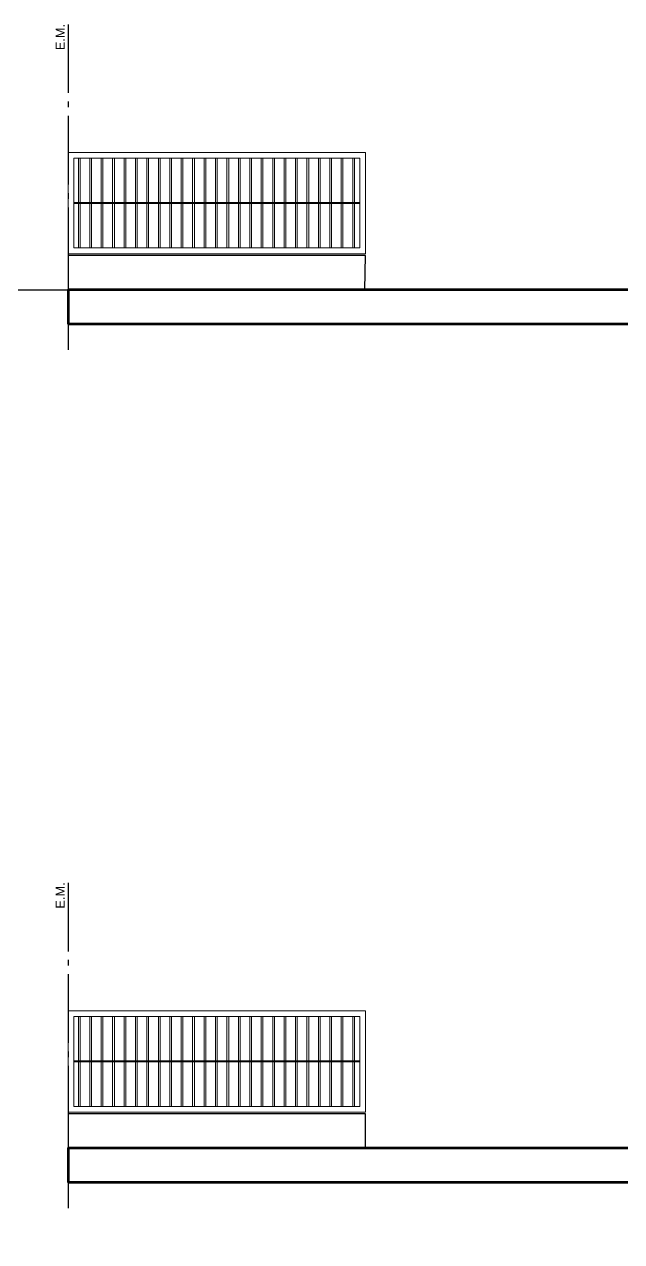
# Model space of a CAD drawing. Header units: millimetres. Extents: x 424 to 530, y 463 to 518.
# Drawn here: x 455.76 to 466.21, y 493 to 514.29 of the extents above; entities that cross this region are included whole.
import ezdxf

# ---------------------------------------------------------------- set-up
doc = ezdxf.new("R2010")
doc.units = ezdxf.units.MM
doc.linetypes.add('ACAD_ISO04W100', pattern=[30, 24, -3, 0, -3])
doc.layers.add('Texto GRAL', color=7, linetype='Continuous')
doc.styles.add('LaProve_Plantas Arquitectura$0$Standard', font='arial.ttf')

msp = doc.modelspace()

# ---------------------------------------------------------------- linework, layer by layer
at = {"linetype": 'ACAD_ISO04W100', "ltscale": 0.05}
for p, q in [((456.531, 514.286), (456.531, 508.593)), ((456.531, 499.276), (456.531, 493.584)), ((456.531, 499.276), (456.531, 493.584))]:
    msp.add_line(p, q, dxfattribs=at)
msp.add_line((449.328, 509.646), (515.203, 509.646))
at = {"lineweight": 15}
for points in [[(461.731, 512.046), (456.531, 512.046), (456.531, 510.276), (461.731, 510.276)], [(461.631, 511.946), (456.631, 511.946), (456.631, 510.376), (461.631, 510.376)], [(461.731, 497.036), (456.531, 497.036), (456.531, 495.266), (461.731, 495.266)], [(461.631, 496.936), (456.631, 496.936), (456.631, 495.366), (461.631, 495.366)]]:
    msp.add_lwpolyline(points, close=True, dxfattribs=at)
at = {"lineweight": 9}
for points in [[(456.709, 510.376), (456.709, 511.946)], [(456.739, 511.946), (456.739, 510.376)], [(456.909, 510.376), (456.909, 511.946)], [(456.939, 511.946), (456.939, 510.376)], [(457.109, 510.376), (457.109, 511.946)], [(457.139, 511.946), (457.139, 510.376)], [(457.309, 510.376), (457.309, 511.946)], [(457.339, 511.946), (457.339, 510.376)], [(457.509, 510.376), (457.509, 511.946)], [(457.539, 511.946), (457.539, 510.376)], [(457.709, 510.376), (457.709, 511.946)], [(457.739, 511.946), (457.739, 510.376)], [(457.909, 510.376), (457.909, 511.946)], [(457.939, 511.946), (457.939, 510.376)], [(458.109, 510.376), (458.109, 511.946)], [(458.139, 511.946), (458.139, 510.376)], [(458.309, 510.376), (458.309, 511.946)], [(458.339, 511.946), (458.339, 510.376)], [(458.509, 510.376), (458.509, 511.946)], [(458.539, 511.946), (458.539, 510.376)], [(458.709, 510.376), (458.709, 511.946)], [(458.739, 511.946), (458.739, 510.376)], [(458.909, 510.376), (458.909, 511.946)], [(458.939, 511.946), (458.939, 510.376)], [(459.109, 510.376), (459.109, 511.946)], [(459.139, 511.946), (459.139, 510.376)], [(459.309, 510.376), (459.309, 511.946)], [(459.339, 511.946), (459.339, 510.376)], [(459.509, 510.376), (459.509, 511.946)], [(459.539, 511.946), (459.539, 510.376)], [(459.709, 510.376), (459.709, 511.946)], [(459.739, 511.946), (459.739, 510.376)], [(459.909, 510.376), (459.909, 511.946)], [(459.939, 511.946), (459.939, 510.376)], [(460.109, 510.376), (460.109, 511.946)], [(460.139, 511.946), (460.139, 510.376)], [(460.309, 510.376), (460.309, 511.946)], [(460.339, 511.946), (460.339, 510.376)], [(460.509, 510.376), (460.509, 511.946)], [(460.539, 511.946), (460.539, 510.376)], [(460.709, 510.376), (460.709, 511.946)], [(460.739, 511.946), (460.739, 510.376)], [(460.909, 510.376), (460.909, 511.946)], [(460.939, 511.946), (460.939, 510.376)], [(461.109, 510.376), (461.109, 511.946)], [(461.139, 511.946), (461.139, 510.376)], [(461.309, 510.376), (461.309, 511.946)], [(461.339, 511.946), (461.339, 510.376)], [(461.509, 510.376), (461.509, 511.946)], [(461.539, 511.946), (461.539, 510.376)], [(456.709, 495.366), (456.709, 496.936)], [(456.739, 496.936), (456.739, 495.366)], [(456.909, 495.366), (456.909, 496.936)], [(456.939, 496.936), (456.939, 495.366)], [(457.109, 495.366), (457.109, 496.936)], [(457.139, 496.936), (457.139, 495.366)], [(457.309, 495.366), (457.309, 496.936)], [(457.339, 496.936), (457.339, 495.366)], [(457.509, 495.366), (457.509, 496.936)], [(457.539, 496.936), (457.539, 495.366)], [(457.709, 495.366), (457.709, 496.936)], [(457.739, 496.936), (457.739, 495.366)], [(457.909, 495.366), (457.909, 496.936)], [(457.939, 496.936), (457.939, 495.366)], [(458.109, 495.366), (458.109, 496.936)], [(458.139, 496.936), (458.139, 495.366)], [(458.309, 495.366), (458.309, 496.936)], [(458.339, 496.936), (458.339, 495.366)], [(458.509, 495.366), (458.509, 496.936)], [(458.539, 496.936), (458.539, 495.366)], [(458.709, 495.366), (458.709, 496.936)], [(458.739, 496.936), (458.739, 495.366)], [(458.909, 495.366), (458.909, 496.936)], [(458.939, 496.936), (458.939, 495.366)], [(459.109, 495.366), (459.109, 496.936)], [(459.139, 496.936), (459.139, 495.366)], [(459.309, 495.366), (459.309, 496.936)], [(459.339, 496.936), (459.339, 495.366)], [(459.509, 495.366), (459.509, 496.936)], [(459.539, 496.936), (459.539, 495.366)], [(459.709, 495.366), (459.709, 496.936)], [(459.739, 496.936), (459.739, 495.366)], [(459.909, 495.366), (459.909, 496.936)], [(459.939, 496.936), (459.939, 495.366)], [(460.109, 495.366), (460.109, 496.936)], [(460.139, 496.936), (460.139, 495.366)], [(460.309, 495.366), (460.309, 496.936)], [(460.339, 496.936), (460.339, 495.366)], [(460.509, 495.366), (460.509, 496.936)], [(460.539, 496.936), (460.539, 495.366)], [(460.709, 495.366), (460.709, 496.936)], [(460.739, 496.936), (460.739, 495.366)], [(460.909, 495.366), (460.909, 496.936)], [(460.939, 496.936), (460.939, 495.366)], [(461.109, 495.366), (461.109, 496.936)], [(461.139, 496.936), (461.139, 495.366)], [(461.309, 495.366), (461.309, 496.936)], [(461.339, 496.936), (461.339, 495.366)], [(461.509, 495.366), (461.509, 496.936)], [(461.539, 496.936), (461.539, 495.366)]]:
    msp.add_lwpolyline(points, dxfattribs=at)
for points in [[(461.631, 511.153), (461.631, 511.168), (456.631, 511.168), (456.631, 511.153)], [(461.631, 496.144), (461.631, 496.159), (456.631, 496.159), (456.631, 496.144)]]:
    msp.add_lwpolyline(points, close=True, dxfattribs=at)
for points in [[(461.722, 509.646), (461.731, 510.246), (456.531, 510.246), (456.531, 509.646)], [(461.731, 494.636), (461.731, 495.236), (456.531, 495.236), (456.531, 494.636)]]:
    msp.add_lwpolyline(points, close=True)
at = {"lineweight": 60}
for points in [[(485.21, 508.009), (484.531, 508.009), (484.531, 508.159), (481.531, 508.159), (481.531, 509.646), (456.531, 509.646), (456.531, 509.046)], [(481.531, 508.159), (481.531, 509.046), (456.531, 509.046)], [(485.21, 493), (484.531, 493), (484.531, 493.15), (481.531, 493.15), (481.531, 494.636), (456.531, 494.636), (456.531, 494.036)], [(481.531, 493.15), (481.531, 494.036), (456.531, 494.036)]]:
    msp.add_lwpolyline(points, dxfattribs=at)

# ---------------------------------------------------------------- texts
at = {"layer": 'Texto GRAL', "char_height": 0.16, "attachment_point": 1, "rotation": 90, "style": 'LaProve_Plantas Arquitectura$0$Standard'}
for insert in [(456.311, 513.834), (456.311, 498.824), (456.311, 498.824)]:
    msp.add_mtext_dynamic_manual_height_columns('E.M.', width=2.18215, gutter_width=12.5, heights=[0], dxfattribs=dict(at, insert=insert))

doc.saveas('drawing.dxf')
